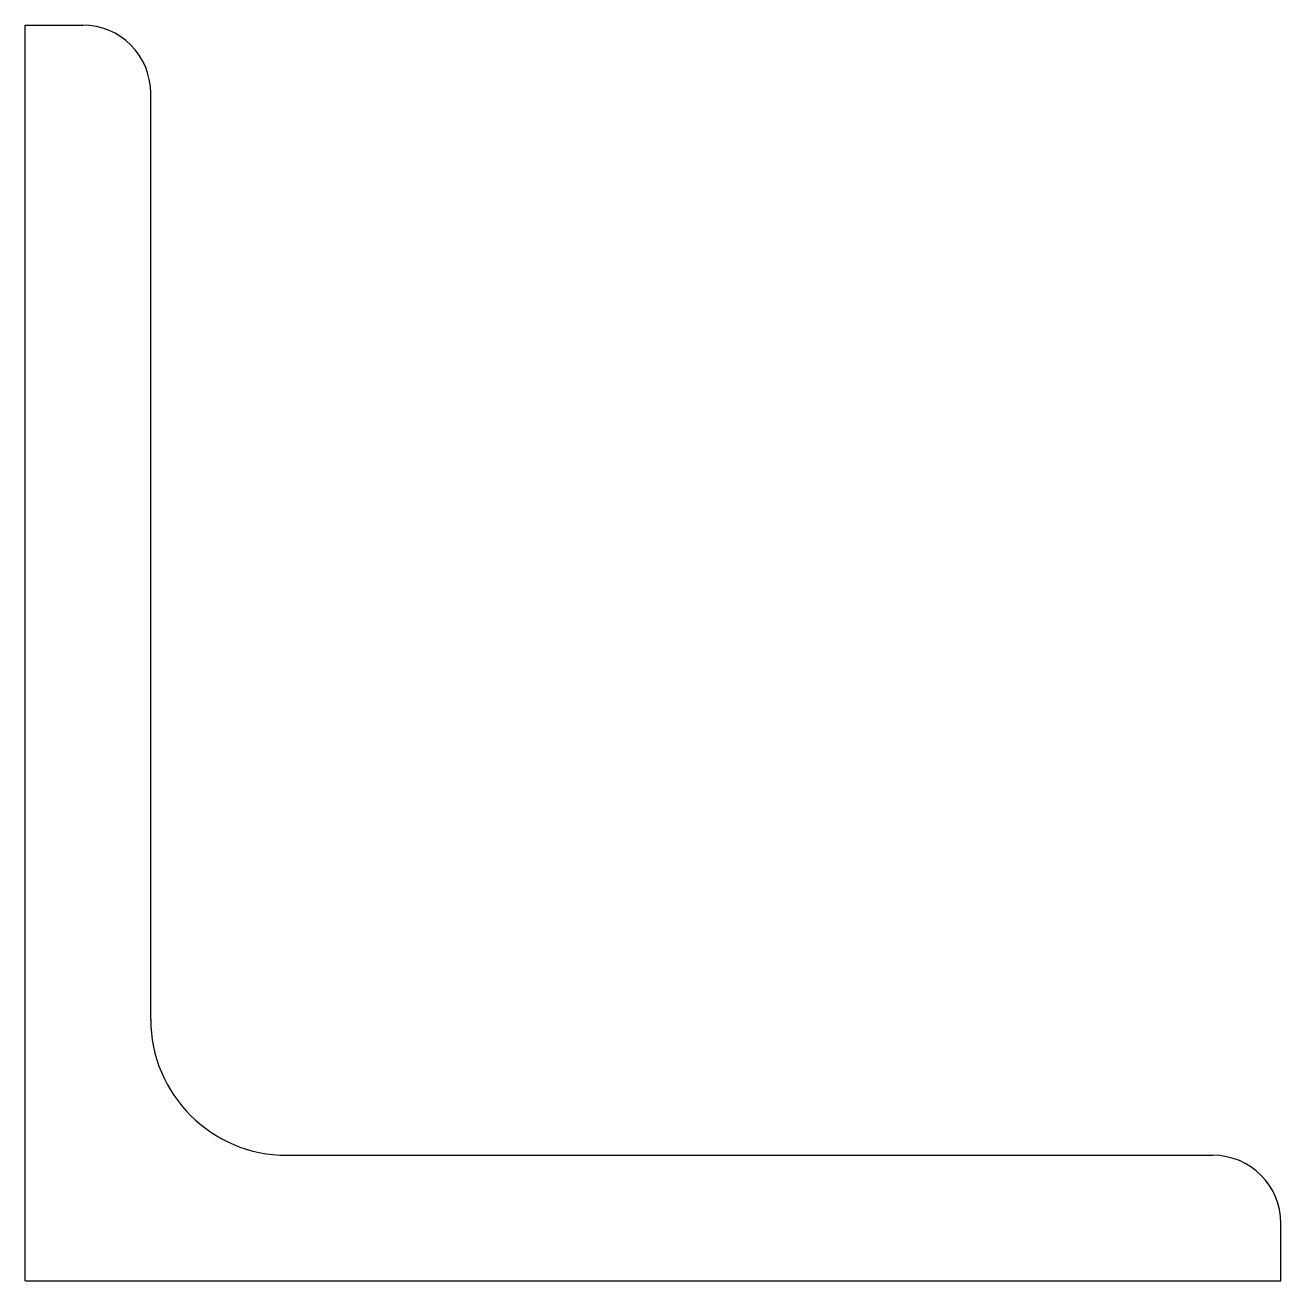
# Model space of a CAD drawing. Extents: x -60 to 60, y 0 to 120.
import ezdxf

# ---------------------------------------------------------------- set-up
doc = ezdxf.new("R2010")
doc.units = 0

msp = doc.modelspace()

# ---------------------------------------------------------------- linework, layer by layer
for p, q in [((-60, 120), (-54.5, 120)), ((-60, 0), (-60, 120)), ((-48, 25), (-48, 113.5)), ((-35, 12), (53.5, 12)), ((60, 0), (60, 5.5)), ((-60, 0), (60, 0))]:
    msp.add_line(p, q)
for centre, radius, start, end in [((-54.5, 113.5), 6.5, 0, 90), ((-35, 25), 13, 180, 270), ((53.5, 5.5), 6.5, 0, 90)]:
    msp.add_arc(centre, radius, start, end)

doc.saveas('drawing.dxf')
